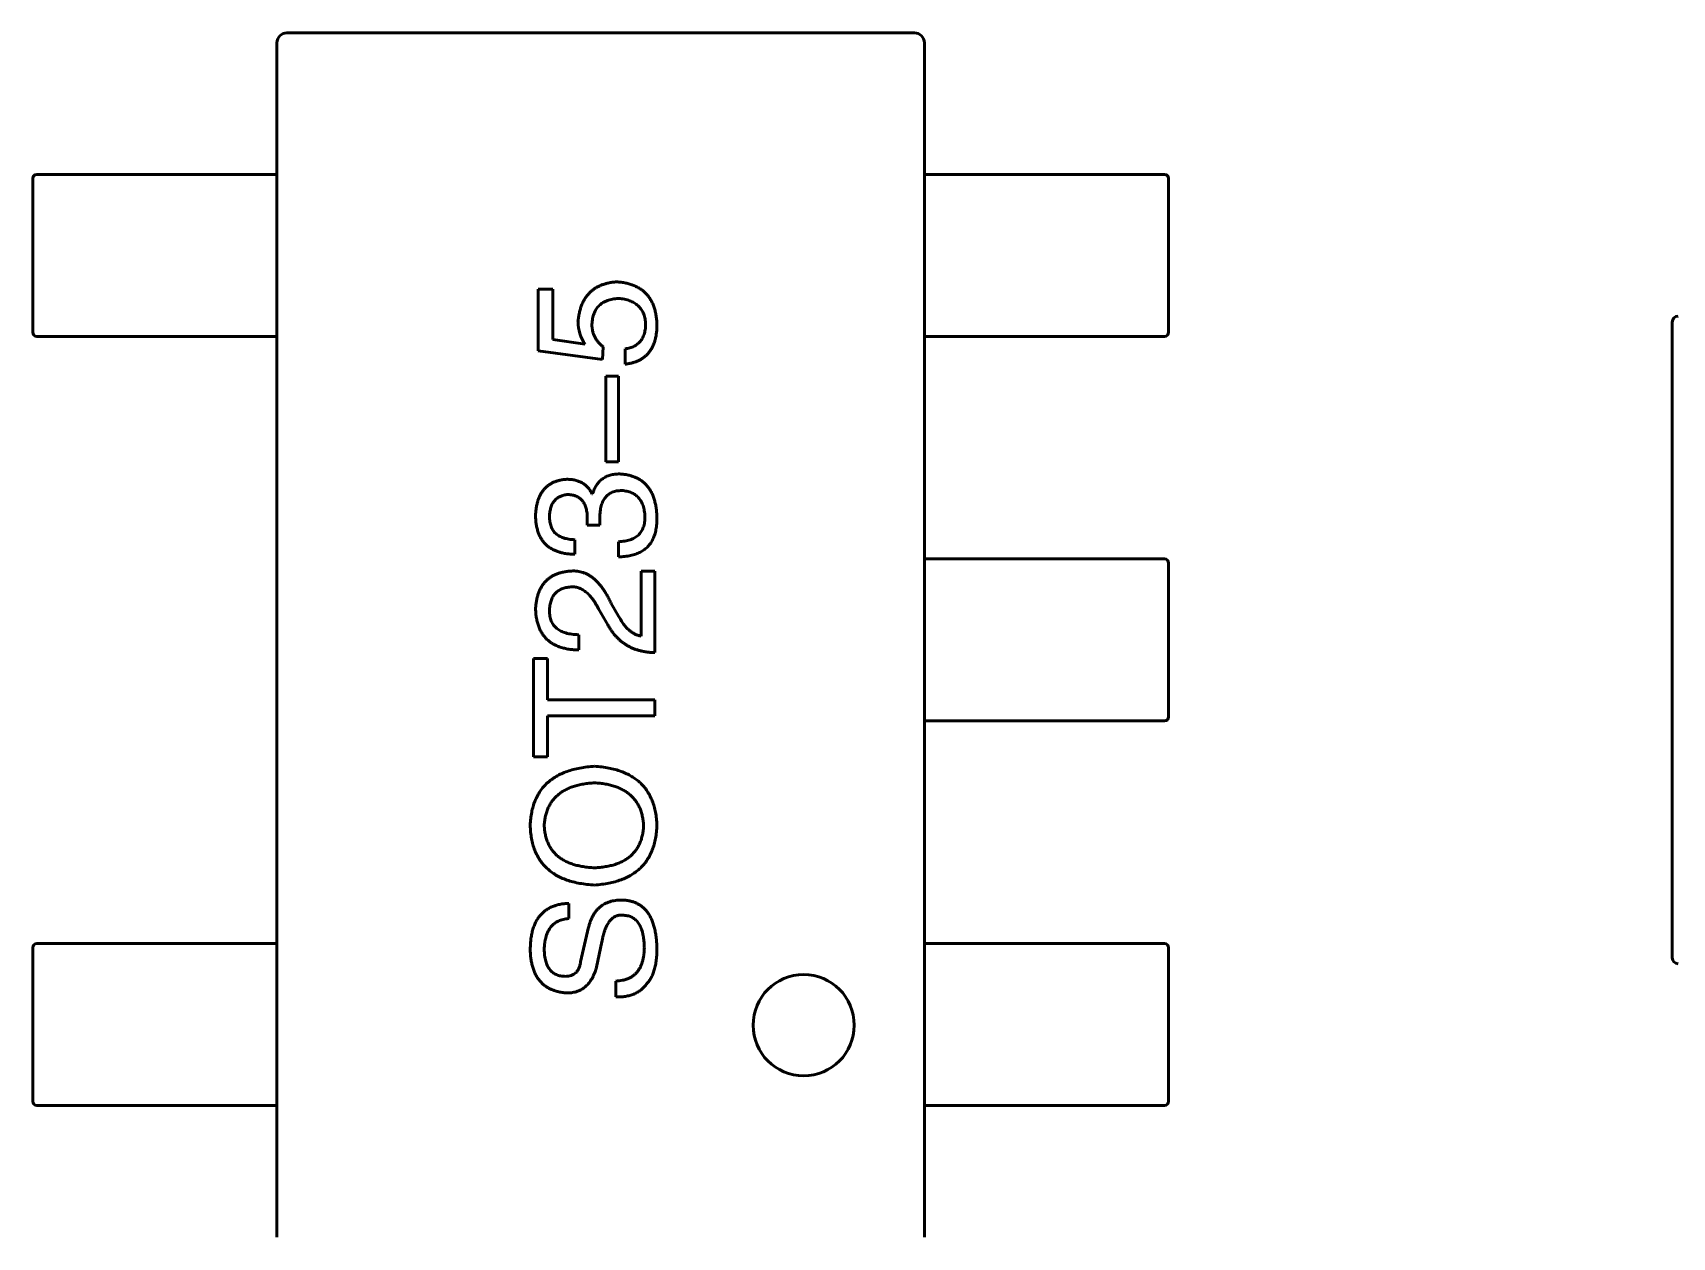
# Model space of a CAD drawing. Header units: millimetres. Extents: x 37 to 347, y 164 to 266.
# Drawn here: x 317.48 to 321.531, y 196.413 to 199.388 of the extents above; entities that cross this region are included whole.
import ezdxf

# ---------------------------------------------------------------- set-up
doc = ezdxf.new("R2010")
doc.units = ezdxf.units.MM
doc.header["$LTSCALE"] = 0.75
doc.layers.add('Visible', color=7, linetype='Continuous', lineweight=50)

msp = doc.modelspace()

# ---------------------------------------------------------------- linework, layer by layer
at = {"layer": 'Visible'}
for p, q in [((318.1077, 199.3881), (318.1082, 199.3882)), ((319.6582, 199.3882), (318.1082, 199.3882)), ((319.6582, 199.3882), (319.6586, 199.3881)), ((318.0832, 199.3632), (318.0832, 199.3636)), ((318.0832, 199.3632), (318.0832, 196.4132)), ((319.6832, 199.3636), (319.6832, 199.3632)), ((319.6832, 196.4132), (319.6832, 199.3632)), ((317.4798, 198.6482), (317.4798, 199.0282)), ((317.4898, 199.0382), (317.6392, 199.0382)), ((317.6392, 199.0382), (317.6969, 199.0382)), ((317.6969, 199.0382), (317.861, 199.0382)), ((318.0442, 199.0382), (317.861, 199.0382)), ((318.0832, 199.0382), (318.0442, 199.0382)), ((318.0832, 199.0282), (318.0832, 198.6482)), ((319.7221, 199.0382), (319.6832, 199.0382)), ((319.6832, 198.6482), (319.6832, 199.0282)), ((319.9054, 199.0382), (319.7221, 199.0382)), ((319.9054, 199.0382), (320.0694, 199.0382)), ((320.0694, 199.0382), (320.1271, 199.0382)), ((320.1271, 199.0382), (320.2766, 199.0382)), ((320.2866, 199.0282), (320.2866, 198.6482)), ((318.7648, 198.7549), (318.7288, 198.7549)), ((318.7288, 198.7549), (318.7288, 198.6024)), ((318.7648, 198.6303), (318.7648, 198.7549)), ((321.5312, 198.2882), (321.5312, 198.6732)), ((317.6392, 198.6382), (317.4898, 198.6382)), ((317.6969, 198.6382), (317.6392, 198.6382)), ((317.861, 198.6382), (317.6969, 198.6382)), ((317.861, 198.6382), (318.0442, 198.6382)), ((318.0442, 198.6382), (318.0832, 198.6382)), ((318.7648, 198.6303), (318.8452, 198.6188)), ((318.8894, 198.6123), (318.8878, 198.5811)), ((318.9435, 198.6073), (318.9435, 198.5696)), ((319.6832, 198.6382), (319.7221, 198.6382)), ((319.7221, 198.6382), (319.9054, 198.6382)), ((320.0694, 198.6382), (319.9054, 198.6382)), ((320.1271, 198.6382), (320.0694, 198.6382)), ((320.2766, 198.6382), (320.1271, 198.6382)), ((318.8878, 198.5811), (318.7288, 198.6024)), ((318.896, 198.5396), (318.896, 198.3281)), ((318.9271, 198.5396), (318.896, 198.5396)), ((318.9271, 198.3281), (318.9271, 198.5396)), ((318.896, 198.3281), (318.9271, 198.3281)), ((321.5312, 197.4882), (321.5312, 198.2882)), ((318.8632, 198.249), (318.8615, 198.249)), ((318.8501, 198.1917), (318.8501, 198.172)), ((318.8501, 198.172), (318.8812, 198.172)), ((318.8812, 198.172), (318.8812, 198.19)), ((318.8189, 198.0999), (318.8189, 198.1359)), ((318.9271, 198.131), (318.9271, 198.0933)), ((319.7221, 198.0882), (319.6832, 198.0882)), ((319.6832, 197.6982), (319.6832, 198.0782)), ((319.9054, 198.0882), (319.7221, 198.0882)), ((319.9054, 198.0882), (320.0694, 198.0882)), ((320.0694, 198.0882), (320.1271, 198.0882)), ((320.1271, 198.0882), (320.2766, 198.0882)), ((320.2866, 198.0782), (320.2866, 197.6982)), ((318.9829, 198.0585), (318.9829, 197.8979)), ((319.0173, 198.0585), (318.9829, 198.0585)), ((319.0173, 197.8569), (319.0173, 198.0585)), ((318.9009, 197.9257), (318.8779, 197.9651)), ((318.9091, 197.9782), (318.9271, 197.947)), ((318.8288, 197.8634), (318.8288, 197.9011)), ((318.7173, 197.842), (318.7173, 197.5994)), ((318.7517, 197.842), (318.7173, 197.842)), ((318.7517, 197.7404), (318.7517, 197.842)), ((319.0173, 197.7404), (318.7517, 197.7404)), ((319.0173, 197.701), (319.0173, 197.7404)), ((318.7517, 197.701), (319.0173, 197.701)), ((318.7517, 197.5994), (318.7517, 197.701)), ((319.6832, 197.6882), (319.7221, 197.6882)), ((319.7221, 197.6882), (319.9054, 197.6882)), ((320.0694, 197.6882), (319.9054, 197.6882)), ((320.1271, 197.6882), (320.0694, 197.6882)), ((320.2766, 197.6882), (320.1271, 197.6882)), ((318.7173, 197.5994), (318.7517, 197.5994)), ((321.5312, 197.1032), (321.5312, 197.4882)), ((318.8042, 197.1997), (318.8042, 197.2375)), ((318.8337, 197.0932), (318.8533, 197.1784)), ((317.4798, 196.7482), (317.4798, 197.1282)), ((317.4898, 197.1382), (317.6392, 197.1382)), ((317.6392, 197.1382), (317.6969, 197.1382)), ((317.6969, 197.1382), (317.861, 197.1382)), ((318.0442, 197.1382), (317.861, 197.1382)), ((318.0832, 197.1382), (318.0442, 197.1382)), ((318.0832, 197.1282), (318.0832, 196.7482)), ((318.8861, 197.1424), (318.873, 197.0801)), ((319.7221, 197.1382), (319.6832, 197.1382)), ((319.6832, 196.7482), (319.6832, 197.1282)), ((319.9054, 197.1382), (319.7221, 197.1382)), ((319.9054, 197.1382), (320.0694, 197.1382)), ((320.0694, 197.1382), (320.1271, 197.1382)), ((320.1271, 197.1382), (320.2766, 197.1382)), ((320.2866, 197.1282), (320.2866, 196.7482)), ((318.9206, 197.0456), (318.9206, 197.0063)), ((317.6392, 196.7382), (317.4898, 196.7382)), ((317.6969, 196.7382), (317.6392, 196.7382)), ((317.861, 196.7382), (317.6969, 196.7382)), ((317.861, 196.7382), (318.0442, 196.7382)), ((318.0442, 196.7382), (318.0832, 196.7382)), ((319.6832, 196.7382), (319.7221, 196.7382)), ((319.7221, 196.7382), (319.9054, 196.7382)), ((320.0694, 196.7382), (319.9054, 196.7382)), ((320.1271, 196.7382), (320.0694, 196.7382)), ((320.2766, 196.7382), (320.1271, 196.7382)), ((318.0832, 196.4127), (318.0832, 196.4132)), ((319.6832, 196.4132), (319.6832, 196.4127))]:
    msp.add_line(p, q, dxfattribs=at)
at = {"layer": 'Visible', "extrusion": (0, 0, -1)}
msp.add_circle((-319.3848, 196.9365), 0.125, dxfattribs=at)
at = {"layer": 'Visible'}
for centre, radius, start, end in [((318.1082, 199.3632), 0.025, 91.0432, 178.9568), ((319.6582, 199.3632), 0.025, 1.0432, 88.9568), ((321.5462, 198.6732), 0.015, 90, 180), ((318.9193, 198.6735), 0.0921, 179.3707, 216.4467), ((321.5462, 197.1032), 0.015, 180, 270)]:
    msp.add_arc(centre, radius, start, end, dxfattribs=at)
at = {"layer": 'Visible', "extrusion": (0, 0, -1)}
for centre, start, end in [((-317.4898, 199.0282), 360, 90), ((-320.2766, 199.0282), 90, 180), ((-317.4898, 198.6482), 270, 360), ((-320.2766, 198.6482), 180, 270), ((-320.2766, 198.0782), 90, 180), ((-320.2766, 197.6982), 180, 270), ((-317.4898, 197.1282), 360, 90), ((-320.2766, 197.1282), 90, 180), ((-317.4898, 196.7482), 270, 360), ((-320.2766, 196.7482), 180, 270)]:
    msp.add_arc(centre, 0.01, start, end, dxfattribs=at)
at = {"layer": 'Visible'}
for points, knots in [([(318.8271, 198.6746), (318.8275, 198.6783), (318.8283, 198.6855), (318.8303, 198.696), (318.8328, 198.7059), (318.8359, 198.7151), (318.8398, 198.7236), (318.8441, 198.7315), (318.8492, 198.7386), (318.8549, 198.7451), (318.8612, 198.751), (318.868, 198.7562), (318.8756, 198.7606), (318.8837, 198.7645), (318.8925, 198.7676), (318.9018, 198.7701), (318.9118, 198.7719), (318.9187, 198.7726), (318.9222, 198.7729)], [0, 0, 0, 0, 0.074169, 0.144191, 0.211174, 0.274715, 0.33616, 0.395289, 0.452703, 0.509444, 0.565799, 0.622393, 0.679639, 0.738541, 0.799819, 0.863216, 0.929944, 1, 1, 1, 1]), ([(318.9222, 198.7729), (318.9262, 198.7726), (318.9339, 198.7719), (318.9451, 198.77), (318.9555, 198.7673), (318.9652, 198.7639), (318.9742, 198.7598), (318.9824, 198.7548), (318.9899, 198.7492), (318.9966, 198.7427), (319.0024, 198.7355), (319.0076, 198.7276), (319.012, 198.7189), (319.0155, 198.7095), (319.0184, 198.6994), (319.0204, 198.6885), (319.0218, 198.6768), (319.0221, 198.6688), (319.0222, 198.6647)], [0, 0, 0, 0, 0.072059, 0.140306, 0.204979, 0.266634, 0.325874, 0.383142, 0.43925, 0.494606, 0.550243, 0.607052, 0.665283, 0.725601, 0.788702, 0.855342, 0.925663, 1, 1, 1, 1]), ([(318.9271, 198.7319), (318.9246, 198.7318), (318.9197, 198.7314), (318.9126, 198.7303), (318.9059, 198.7289), (318.8997, 198.7268), (318.894, 198.7244), (318.8887, 198.7216), (318.8839, 198.7182), (318.8795, 198.7144), (318.8756, 198.7101), (318.8722, 198.7054), (318.8692, 198.7003), (318.8668, 198.6947), (318.8647, 198.6886), (318.8632, 198.6821), (318.8621, 198.6752), (318.8617, 198.6704), (318.8615, 198.668)], [0, 0, 0, 0, 0.073549, 0.143536, 0.210228, 0.273048, 0.333445, 0.391906, 0.448817, 0.504546, 0.560621, 0.616911, 0.67411, 0.733659, 0.795545, 0.859934, 0.928168, 1, 1, 1, 1]), ([(318.9943, 198.6713), (318.9941, 198.6735), (318.9936, 198.6779), (318.9923, 198.6843), (318.9906, 198.6903), (318.9884, 198.696), (318.9858, 198.7012), (318.9827, 198.706), (318.9791, 198.7104), (318.9751, 198.7144), (318.9707, 198.718), (318.9658, 198.7212), (318.9604, 198.724), (318.9546, 198.7264), (318.9484, 198.7284), (318.9417, 198.73), (318.9346, 198.7313), (318.9297, 198.7317), (318.9271, 198.7319)], [0, 0, 0, 0, 0.067726, 0.132546, 0.194993, 0.254797, 0.312461, 0.369383, 0.42535, 0.481426, 0.538244, 0.596335, 0.656445, 0.71861, 0.783506, 0.852071, 0.923924, 1, 1, 1, 1]), ([(318.8615, 198.668), (318.8616, 198.6652), (318.8618, 198.6597), (318.8632, 198.6516), (318.8653, 198.644), (318.8684, 198.6368), (318.8723, 198.63), (318.8771, 198.6236), (318.8828, 198.6176), (318.8872, 198.614), (318.8894, 198.6123)], [0, 0, 0, 0, 0.129611, 0.255135, 0.377151, 0.497362, 0.617547, 0.740801, 0.867529, 1, 1, 1, 1]), ([(318.9435, 198.6073), (318.9456, 198.6077), (318.9496, 198.6083), (318.9553, 198.6096), (318.9607, 198.6115), (318.9657, 198.6137), (318.9703, 198.6163), (318.9745, 198.6193), (318.9783, 198.6228), (318.9817, 198.6265), (318.9847, 198.6308), (318.9873, 198.6354), (318.9895, 198.6404), (318.9913, 198.6458), (318.9927, 198.6516), (318.9936, 198.6578), (318.9943, 198.6644), (318.9943, 198.6689), (318.9943, 198.6713)], [0, 0, 0, 0, 0.06824, 0.133365, 0.195311, 0.254979, 0.31258, 0.369355, 0.42502, 0.480685, 0.537071, 0.594926, 0.654594, 0.71717, 0.782295, 0.851087, 0.923352, 1, 1, 1, 1]), ([(319.0222, 198.6647), (319.0221, 198.6612), (319.0219, 198.6543), (319.0208, 198.6444), (319.0191, 198.6351), (319.0168, 198.6263), (319.014, 198.6182), (319.0105, 198.6106), (319.0065, 198.6037), (319.0018, 198.5975), (318.9966, 198.5917), (318.9907, 198.5868), (318.9844, 198.5823), (318.9773, 198.5785), (318.9697, 198.5753), (318.9615, 198.5728), (318.9527, 198.5708), (318.9466, 198.57), (318.9435, 198.5696)], [0, 0, 0, 0, 0.07675, 0.149009, 0.217978, 0.283063, 0.345633, 0.405367, 0.463029, 0.519693, 0.575209, 0.63084, 0.687188, 0.744755, 0.80458, 0.866456, 0.931455, 1, 1, 1, 1]), ([(318.7222, 198.195), (318.7224, 198.1984), (318.7227, 198.2051), (318.724, 198.2148), (318.7257, 198.224), (318.7281, 198.2324), (318.7309, 198.2403), (318.7344, 198.2475), (318.7384, 198.2542), (318.743, 198.2602), (318.7481, 198.2655), (318.7538, 198.2702), (318.76, 198.2743), (318.7668, 198.2778), (318.7741, 198.2806), (318.782, 198.2828), (318.7904, 198.2844), (318.7963, 198.2849), (318.7992, 198.2851)], [0, 0, 0, 0, 0.077845, 0.151584, 0.221397, 0.287366, 0.350104, 0.410398, 0.467998, 0.524388, 0.579979, 0.635152, 0.690917, 0.747936, 0.806661, 0.867861, 0.932479, 1, 1, 1, 1]), ([(318.7992, 198.2851), (318.8029, 198.285), (318.81, 198.2848), (318.8202, 198.2831), (318.8295, 198.2803), (318.8378, 198.2764), (318.8452, 198.2712), (318.8518, 198.2649), (318.8573, 198.2575), (318.8601, 198.2519), (318.8615, 198.249)], [0, 0, 0, 0, 0.143686, 0.277942, 0.40333, 0.521785, 0.638573, 0.755208, 0.874773, 1, 1, 1, 1]), ([(318.8632, 198.249), (318.8638, 198.251), (318.8651, 198.2549), (318.8673, 198.2606), (318.87, 198.2657), (318.8728, 198.2706), (318.876, 198.275), (318.8795, 198.2791), (318.8832, 198.2828), (318.8873, 198.286), (318.8917, 198.2889), (318.8963, 198.2914), (318.9013, 198.2935), (318.9066, 198.2952), (318.9121, 198.2967), (318.918, 198.2975), (318.9241, 198.2982), (318.9282, 198.2982), (318.9304, 198.2982)], [0, 0, 0, 0, 0.069445, 0.136039, 0.200011, 0.261745, 0.322328, 0.381403, 0.438864, 0.496655, 0.554398, 0.612391, 0.672266, 0.733005, 0.79604, 0.861293, 0.928785, 1, 1, 1, 1]), ([(318.9304, 198.2982), (318.934, 198.298), (318.941, 198.2975), (318.9511, 198.2957), (318.9605, 198.2932), (318.9693, 198.2899), (318.9774, 198.2859), (318.9849, 198.2811), (318.9917, 198.2755), (318.9978, 198.2692), (319.0032, 198.2621), (319.0079, 198.2543), (319.012, 198.2457), (319.0154, 198.2363), (319.0181, 198.2262), (319.0203, 198.2154), (319.0216, 198.2038), (319.022, 198.1958), (319.0222, 198.1917)], [0, 0, 0, 0, 0.068236, 0.132937, 0.194125, 0.253174, 0.310181, 0.365986, 0.421096, 0.476216, 0.532352, 0.590232, 0.649824, 0.71274, 0.778406, 0.848058, 0.921922, 1, 1, 1, 1]), ([(318.8025, 198.2474), (318.8007, 198.2472), (318.7973, 198.2469), (318.7922, 198.2459), (318.7875, 198.2446), (318.7831, 198.2429), (318.779, 198.2408), (318.7753, 198.2383), (318.7718, 198.2355), (318.7688, 198.2323), (318.7661, 198.2287), (318.7638, 198.2247), (318.7617, 198.2204), (318.76, 198.2157), (318.7587, 198.2106), (318.7576, 198.2052), (318.7569, 198.1994), (318.7567, 198.1954), (318.7566, 198.1933)], [0, 0, 0, 0, 0.067655, 0.132224, 0.194132, 0.253145, 0.309858, 0.366002, 0.421361, 0.47702, 0.532632, 0.590536, 0.65067, 0.713258, 0.779588, 0.848803, 0.921949, 1, 1, 1, 1]), ([(318.8501, 198.1917), (318.85, 198.1939), (318.8498, 198.1981), (318.8491, 198.2043), (318.848, 198.21), (318.8466, 198.2154), (318.8448, 198.2203), (318.8427, 198.2249), (318.8403, 198.229), (318.8375, 198.2327), (318.8343, 198.236), (318.8307, 198.2389), (318.8269, 198.2414), (318.8227, 198.2434), (318.8181, 198.2451), (318.8133, 198.2463), (318.808, 198.2471), (318.8044, 198.2473), (318.8025, 198.2474)], [0, 0, 0, 0, 0.079415, 0.154091, 0.22508, 0.29186, 0.355026, 0.415127, 0.472418, 0.528511, 0.583551, 0.638361, 0.693547, 0.750023, 0.807857, 0.868401, 0.932259, 1, 1, 1, 1]), ([(318.9353, 198.2572), (318.9331, 198.2572), (318.9289, 198.2571), (318.9227, 198.2563), (318.917, 198.255), (318.9116, 198.2532), (318.9067, 198.2508), (318.9023, 198.2479), (318.8982, 198.2444), (318.8946, 198.2405), (318.8915, 198.236), (318.8887, 198.231), (318.8864, 198.2254), (318.8845, 198.2193), (318.883, 198.2127), (318.882, 198.2056), (318.8813, 198.198), (318.8812, 198.1927), (318.8812, 198.19)], [0, 0, 0, 0, 0.066518, 0.129194, 0.188613, 0.245254, 0.300032, 0.353805, 0.407079, 0.461108, 0.516272, 0.574141, 0.634837, 0.699275, 0.767504, 0.840272, 0.917505, 1, 1, 1, 1]), ([(318.9927, 198.1933), (318.9925, 198.1958), (318.9922, 198.2005), (318.9911, 198.2075), (318.9898, 198.2139), (318.988, 198.22), (318.9858, 198.2256), (318.9832, 198.2307), (318.9802, 198.2354), (318.9768, 198.2397), (318.973, 198.2434), (318.9688, 198.2469), (318.9642, 198.2497), (318.9592, 198.2521), (318.9538, 198.2542), (318.948, 198.2556), (318.9418, 198.2568), (318.9375, 198.2571), (318.9353, 198.2572)], [0, 0, 0, 0, 0.076694, 0.149502, 0.218019, 0.283183, 0.345589, 0.405199, 0.462852, 0.519478, 0.575313, 0.630559, 0.687006, 0.744638, 0.804006, 0.866059, 0.931486, 1, 1, 1, 1]), ([(318.8189, 198.0999), (318.8151, 198.1), (318.8076, 198.1002), (318.7968, 198.1015), (318.7867, 198.1035), (318.7773, 198.1062), (318.7687, 198.1097), (318.7607, 198.1138), (318.7535, 198.1187), (318.7471, 198.1244), (318.7414, 198.1307), (318.7364, 198.1378), (318.7321, 198.1455), (318.7287, 198.1541), (318.7259, 198.1633), (318.7239, 198.1732), (318.7225, 198.1838), (318.7223, 198.1912), (318.7222, 198.195)], [0, 0, 0, 0, 0.074804, 0.144899, 0.211458, 0.274554, 0.334363, 0.392059, 0.448123, 0.503024, 0.558154, 0.613471, 0.670844, 0.729926, 0.792003, 0.857405, 0.926768, 1, 1, 1, 1]), ([(318.7566, 198.1933), (318.7567, 198.1911), (318.7568, 198.1867), (318.7575, 198.1803), (318.7587, 198.1744), (318.7604, 198.1689), (318.7626, 198.1638), (318.7653, 198.1591), (318.7684, 198.1548), (318.7721, 198.151), (318.7763, 198.1476), (318.781, 198.1447), (318.7861, 198.1421), (318.7917, 198.14), (318.7978, 198.1383), (318.8045, 198.1371), (318.8115, 198.1362), (318.8164, 198.136), (318.8189, 198.1359)], [0, 0, 0, 0, 0.069877, 0.136363, 0.198671, 0.257968, 0.315462, 0.370709, 0.425568, 0.479847, 0.535753, 0.592303, 0.651386, 0.713311, 0.778642, 0.84836, 0.921866, 1, 1, 1, 1]), ([(318.9271, 198.131), (318.9298, 198.1311), (318.9349, 198.1313), (318.9424, 198.1323), (318.9493, 198.1336), (318.9557, 198.1354), (318.9617, 198.1377), (318.9671, 198.1404), (318.9719, 198.1437), (318.9764, 198.1473), (318.9802, 198.1515), (318.9836, 198.1561), (318.9864, 198.1612), (318.9887, 198.1667), (318.9905, 198.1727), (318.9918, 198.1792), (318.9926, 198.1861), (318.9927, 198.1909), (318.9927, 198.1933)], [0, 0, 0, 0, 0.07723, 0.149593, 0.217944, 0.282232, 0.34411, 0.402297, 0.458791, 0.513966, 0.568538, 0.623291, 0.679957, 0.737243, 0.798142, 0.86118, 0.928728, 1, 1, 1, 1]), ([(319.0222, 198.1917), (319.0222, 198.1889), (319.0221, 198.1835), (319.0217, 198.1755), (319.0209, 198.1681), (319.0198, 198.1611), (319.0185, 198.1545), (319.0168, 198.1484), (319.0148, 198.1428), (319.0132, 198.1393), (319.0124, 198.1376)], [0, 0, 0, 0, 0.15115, 0.29371, 0.429149, 0.55661, 0.677302, 0.791017, 0.898045, 1, 1, 1, 1]), ([(319.0124, 198.1376), (319.0115, 198.1358), (319.0099, 198.1324), (319.0068, 198.1275), (319.0035, 198.123), (318.9997, 198.1188), (318.9956, 198.1149), (318.9912, 198.1113), (318.9864, 198.108), (318.9812, 198.1051), (318.9757, 198.1025), (318.9698, 198.1002), (318.9636, 198.0983), (318.957, 198.0966), (318.95, 198.0953), (318.9427, 198.0943), (318.935, 198.0936), (318.9298, 198.0934), (318.9271, 198.0933)], [0, 0, 0, 0, 0.056906, 0.113264, 0.168825, 0.223843, 0.279195, 0.335267, 0.392098, 0.450414, 0.51054, 0.572219, 0.636652, 0.703156, 0.773102, 0.845505, 0.921063, 1, 1, 1, 1]), ([(318.7222, 197.9651), (318.7225, 197.9687), (318.723, 197.9756), (318.7245, 197.9858), (318.7267, 197.9952), (318.7294, 198.004), (318.7328, 198.0122), (318.7368, 198.0197), (318.7414, 198.0266), (318.7467, 198.0328), (318.7525, 198.0384), (318.759, 198.0433), (318.7661, 198.0474), (318.7739, 198.051), (318.7822, 198.0539), (318.7912, 198.0561), (318.8007, 198.0577), (318.8073, 198.0582), (318.8107, 198.0585)], [0, 0, 0, 0, 0.074847, 0.14558, 0.212628, 0.276599, 0.337792, 0.396608, 0.453638, 0.509854, 0.565589, 0.621545, 0.678777, 0.737222, 0.798388, 0.862259, 0.929312, 1, 1, 1, 1]), ([(318.8107, 198.0585), (318.8132, 198.0586), (318.8182, 198.0587), (318.8255, 198.0581), (318.8327, 198.0568), (318.8397, 198.0549), (318.8465, 198.0522), (318.8531, 198.0488), (318.8595, 198.0448), (318.8658, 198.0401), (318.8718, 198.0347), (318.8777, 198.0287), (318.8834, 198.0219), (318.889, 198.0145), (318.8943, 198.0064), (318.8995, 197.9976), (318.9045, 197.9882), (318.9075, 197.9816), (318.9091, 197.9782)], [0, 0, 0, 0, 0.055083, 0.109453, 0.162685, 0.21614, 0.26961, 0.324284, 0.380202, 0.437433, 0.497084, 0.559152, 0.624288, 0.692446, 0.763862, 0.838743, 0.917269, 1, 1, 1, 1]), ([(318.8091, 198.0192), (318.807, 198.019), (318.803, 198.0187), (318.7972, 198.0177), (318.7918, 198.0162), (318.7868, 198.0144), (318.7821, 198.0121), (318.7778, 198.0095), (318.774, 198.0063), (318.7704, 198.0029), (318.7674, 197.9989), (318.7646, 197.9946), (318.7624, 197.9898), (318.7604, 197.9847), (318.7589, 197.9791), (318.7577, 197.9732), (318.757, 197.9668), (318.7567, 197.9624), (318.7566, 197.9602)], [0, 0, 0, 0, 0.069456, 0.136175, 0.198596, 0.258993, 0.316838, 0.37342, 0.428889, 0.48454, 0.540119, 0.597644, 0.65702, 0.718534, 0.783117, 0.851564, 0.923888, 1, 1, 1, 1]), ([(318.8779, 197.9651), (318.8767, 197.9674), (318.8743, 197.9719), (318.8705, 197.9784), (318.8666, 197.9844), (318.8627, 197.9899), (318.8586, 197.9949), (318.8545, 197.9996), (318.8504, 198.0037), (318.846, 198.0073), (318.8417, 198.0105), (318.8373, 198.0131), (318.8328, 198.0153), (318.8282, 198.0172), (318.8235, 198.0183), (318.8187, 198.0191), (318.8139, 198.0195), (318.8107, 198.0193), (318.8091, 198.0192)], [0, 0, 0, 0, 0.084365, 0.165386, 0.24176, 0.314729, 0.38433, 0.449952, 0.513164, 0.5734, 0.630824, 0.68644, 0.740136, 0.792605, 0.844515, 0.896112, 0.947763, 1, 1, 1, 1]), ([(318.8288, 197.8634), (318.8246, 197.8636), (318.8165, 197.8639), (318.8047, 197.8652), (318.7937, 197.8673), (318.7835, 197.8702), (318.774, 197.8739), (318.7654, 197.8783), (318.7575, 197.8835), (318.7504, 197.8895), (318.744, 197.8963), (318.7385, 197.9039), (318.7338, 197.9122), (318.7299, 197.9213), (318.7267, 197.9312), (318.7244, 197.9418), (318.7228, 197.9532), (318.7224, 197.961), (318.7222, 197.9651)], [0, 0, 0, 0, 0.074935, 0.145873, 0.212498, 0.27598, 0.33603, 0.394042, 0.450372, 0.505546, 0.560812, 0.616481, 0.673265, 0.732328, 0.7938, 0.858943, 0.92718, 1, 1, 1, 1]), ([(318.7566, 197.9602), (318.7567, 197.9578), (318.7568, 197.9533), (318.7577, 197.9468), (318.7591, 197.9407), (318.761, 197.935), (318.7636, 197.9297), (318.7667, 197.9249), (318.7703, 197.9205), (318.7746, 197.9166), (318.7794, 197.9131), (318.7848, 197.91), (318.7908, 197.9075), (318.7973, 197.9053), (318.8044, 197.9036), (318.812, 197.9023), (318.8202, 197.9015), (318.8258, 197.9013), (318.8288, 197.9011)], [0, 0, 0, 0, 0.065945, 0.127767, 0.186553, 0.242898, 0.297728, 0.351599, 0.404854, 0.459191, 0.515338, 0.573322, 0.634405, 0.698538, 0.767039, 0.84022, 0.917406, 1, 1, 1, 1]), ([(319.0173, 197.8569), (319.014, 197.857), (319.0075, 197.8572), (318.998, 197.8583), (318.9888, 197.8597), (318.9799, 197.8617), (318.9714, 197.8642), (318.9633, 197.8672), (318.9554, 197.8707), (318.948, 197.8748), (318.9408, 197.8794), (318.9341, 197.8845), (318.9276, 197.8901), (318.9216, 197.8962), (318.9158, 197.9028), (318.9105, 197.91), (318.9054, 197.9176), (318.9024, 197.923), (318.9009, 197.9257)], [0, 0, 0, 0, 0.069512, 0.136307, 0.201431, 0.265186, 0.327322, 0.388242, 0.448098, 0.507757, 0.566952, 0.626243, 0.686026, 0.745963, 0.807549, 0.869906, 0.934172, 1, 1, 1, 1]), ([(318.9271, 197.947), (318.9292, 197.9435), (318.9331, 197.9368), (318.9395, 197.9275), (318.9462, 197.9194), (318.9531, 197.9126), (318.9601, 197.907), (318.9675, 197.9027), (318.975, 197.8994), (318.9803, 197.8984), (318.9829, 197.8979)], [0, 0, 0, 0, 0.158292, 0.304606, 0.440272, 0.565336, 0.681745, 0.791834, 0.896966, 1, 1, 1, 1]), ([(318.7091, 197.4303), (318.7094, 197.4359), (318.71, 197.4466), (318.7124, 197.4622), (318.7159, 197.4768), (318.7206, 197.4905), (318.7265, 197.5031), (318.7335, 197.5148), (318.7417, 197.5254), (318.7512, 197.5351), (318.7618, 197.5437), (318.7735, 197.5514), (318.7865, 197.5581), (318.8006, 197.5637), (318.8158, 197.5684), (318.8322, 197.5721), (318.8497, 197.5748), (318.8619, 197.5758), (318.8681, 197.5763)], [0, 0, 0, 0, 0.068404, 0.133351, 0.195034, 0.254442, 0.311776, 0.367479, 0.422913, 0.47825, 0.534578, 0.592177, 0.652079, 0.714535, 0.780143, 0.849324, 0.922433, 1, 1, 1, 1]), ([(318.8681, 197.5763), (318.8741, 197.5758), (318.8859, 197.5748), (318.9029, 197.572), (318.9188, 197.5684), (318.9335, 197.5637), (318.9472, 197.5581), (318.9597, 197.5514), (318.9711, 197.5437), (318.9814, 197.5351), (318.9905, 197.5254), (318.9984, 197.5147), (319.0053, 197.5031), (319.011, 197.4904), (319.0155, 197.4768), (319.019, 197.4622), (319.0213, 197.4466), (319.0219, 197.4359), (319.0222, 197.4303)], [0, 0, 0, 0, 0.07634, 0.148419, 0.216781, 0.281552, 0.343412, 0.402749, 0.460048, 0.516152, 0.571543, 0.627297, 0.683549, 0.741533, 0.801782, 0.864449, 0.930457, 1, 1, 1, 1]), ([(318.8681, 197.5353), (318.8633, 197.5349), (318.854, 197.5343), (318.8406, 197.5323), (318.828, 197.5297), (318.8162, 197.5265), (318.8053, 197.5224), (318.7953, 197.5176), (318.7861, 197.5122), (318.7779, 197.5059), (318.7705, 197.499), (318.7639, 197.4913), (318.7583, 197.4829), (318.7536, 197.4738), (318.7497, 197.4639), (318.7467, 197.4534), (318.7446, 197.4421), (318.7439, 197.4343), (318.7435, 197.4303)], [0, 0, 0, 0, 0.079097, 0.153697, 0.224326, 0.291279, 0.35513, 0.415943, 0.474382, 0.530908, 0.586446, 0.641669, 0.696799, 0.752984, 0.811174, 0.871243, 0.933815, 1, 1, 1, 1]), ([(318.9894, 197.4303), (318.9891, 197.4343), (318.9884, 197.4421), (318.9862, 197.4534), (318.9834, 197.4639), (318.9796, 197.4738), (318.9749, 197.4829), (318.9694, 197.4913), (318.9631, 197.499), (318.9559, 197.5059), (318.9478, 197.5122), (318.9389, 197.5176), (318.9292, 197.5224), (318.9186, 197.5265), (318.9072, 197.5297), (318.8949, 197.5323), (318.8818, 197.5343), (318.8727, 197.5349), (318.8681, 197.5353)], [0, 0, 0, 0, 0.067164, 0.130694, 0.191591, 0.250427, 0.307316, 0.362916, 0.418332, 0.473984, 0.530299, 0.588474, 0.649, 0.711927, 0.778273, 0.847993, 0.922058, 1, 1, 1, 1]), ([(318.8681, 197.2828), (318.8618, 197.2832), (318.8496, 197.284), (318.8318, 197.2867), (318.8153, 197.2902), (318.7999, 197.2948), (318.7857, 197.3004), (318.7727, 197.3071), (318.761, 197.3148), (318.7504, 197.3236), (318.7409, 197.3333), (318.7328, 197.3442), (318.7257, 197.3561), (318.72, 197.369), (318.7154, 197.3829), (318.712, 197.3978), (318.7098, 197.4137), (318.7093, 197.4247), (318.7091, 197.4303)], [0, 0, 0, 0, 0.077465, 0.1505, 0.219604, 0.284955, 0.34692, 0.406441, 0.463803, 0.519531, 0.574667, 0.629985, 0.685979, 0.743432, 0.802789, 0.865187, 0.930848, 1, 1, 1, 1]), ([(318.7435, 197.4303), (318.7438, 197.4263), (318.7444, 197.4184), (318.7464, 197.407), (318.7492, 197.3963), (318.753, 197.3863), (318.7576, 197.3771), (318.7632, 197.3686), (318.7697, 197.3609), (318.777, 197.3539), (318.7853, 197.3477), (318.7945, 197.3423), (318.8047, 197.3376), (318.8156, 197.3336), (318.8275, 197.3304), (318.8402, 197.328), (318.8538, 197.3262), (318.8633, 197.3257), (318.8681, 197.3254)], [0, 0, 0, 0, 0.06667, 0.129658, 0.190139, 0.248038, 0.303867, 0.359209, 0.413876, 0.468829, 0.52527, 0.583633, 0.644086, 0.707738, 0.774507, 0.845482, 0.920473, 1, 1, 1, 1]), ([(319.0222, 197.4303), (319.0219, 197.4248), (319.0213, 197.4139), (319.019, 197.3981), (319.0155, 197.3834), (319.011, 197.3696), (319.0053, 197.3568), (318.9985, 197.345), (318.9905, 197.3342), (318.9814, 197.3244), (318.9711, 197.3157), (318.9597, 197.3079), (318.9472, 197.3011), (318.9335, 197.2955), (318.9188, 197.2907), (318.9029, 197.287), (318.8859, 197.2842), (318.8741, 197.2833), (318.8681, 197.2828)], [0, 0, 0, 0, 0.069921, 0.13632, 0.199383, 0.259783, 0.318143, 0.374744, 0.430395, 0.485853, 0.541978, 0.599106, 0.658238, 0.719856, 0.78435, 0.852395, 0.924079, 1, 1, 1, 1]), ([(318.8681, 197.3254), (318.8728, 197.3257), (318.882, 197.3262), (318.8952, 197.328), (318.9077, 197.3304), (318.9192, 197.3336), (318.9299, 197.3376), (318.9397, 197.3422), (318.9486, 197.3478), (318.9567, 197.354), (318.9639, 197.3609), (318.9702, 197.3686), (318.9756, 197.3771), (318.9802, 197.3863), (318.9839, 197.3963), (318.9866, 197.407), (318.9886, 197.4184), (318.9891, 197.4263), (318.9894, 197.4303)], [0, 0, 0, 0, 0.078378, 0.152832, 0.222566, 0.289047, 0.352083, 0.412232, 0.470037, 0.52626, 0.581558, 0.636408, 0.692036, 0.748558, 0.807098, 0.868409, 0.93235, 1, 1, 1, 1]), ([(318.7091, 197.1211), (318.7092, 197.1256), (318.7093, 197.1345), (318.7104, 197.1474), (318.7122, 197.1594), (318.7148, 197.1706), (318.7182, 197.1809), (318.7222, 197.1904), (318.7271, 197.199), (318.7326, 197.2068), (318.739, 197.2137), (318.7461, 197.2197), (318.754, 197.2249), (318.7626, 197.2292), (318.772, 197.2326), (318.782, 197.2351), (318.7928, 197.2368), (318.8003, 197.2372), (318.8042, 197.2375)], [0, 0, 0, 0, 0.080392, 0.155695, 0.22696, 0.293805, 0.357341, 0.417387, 0.475033, 0.53059, 0.584938, 0.639438, 0.694076, 0.750053, 0.807988, 0.868532, 0.932254, 1, 1, 1, 1]), ([(318.8533, 197.1784), (318.8541, 197.1812), (318.8555, 197.1865), (318.8581, 197.1941), (318.8611, 197.2012), (318.8645, 197.2078), (318.8683, 197.2139), (318.8724, 197.2195), (318.877, 197.2244), (318.8819, 197.2289), (318.8873, 197.2329), (318.893, 197.2363), (318.8991, 197.2392), (318.9056, 197.2416), (318.9125, 197.2434), (318.9198, 197.2447), (318.9274, 197.2455), (318.9326, 197.2456), (318.9353, 197.2456)], [0, 0, 0, 0, 0.072751, 0.141929, 0.208516, 0.272182, 0.333757, 0.393208, 0.451364, 0.508429, 0.565683, 0.622944, 0.680993, 0.740593, 0.801273, 0.865119, 0.930889, 1, 1, 1, 1]), ([(318.9353, 197.2456), (318.9387, 197.2455), (318.9453, 197.2452), (318.9549, 197.2437), (318.9638, 197.2412), (318.9721, 197.2378), (318.9798, 197.2336), (318.9869, 197.2284), (318.9933, 197.2224), (318.999, 197.2153), (319.0042, 197.2075), (319.0086, 197.1987), (319.0125, 197.189), (319.0157, 197.1784), (319.0183, 197.167), (319.0203, 197.1547), (319.0216, 197.1414), (319.022, 197.1323), (319.0222, 197.1276)], [0, 0, 0, 0, 0.061517, 0.119952, 0.175693, 0.229615, 0.282096, 0.334955, 0.388, 0.44231, 0.499094, 0.558437, 0.621096, 0.687954, 0.758841, 0.834074, 0.91461, 1, 1, 1, 1]), ([(318.8042, 197.1997), (318.8018, 197.1996), (318.7973, 197.1992), (318.7907, 197.198), (318.7846, 197.1962), (318.7789, 197.1939), (318.7735, 197.1911), (318.7687, 197.1877), (318.7642, 197.1838), (318.7602, 197.1793), (318.7567, 197.1743), (318.7534, 197.1687), (318.7507, 197.1626), (318.7484, 197.156), (318.7466, 197.1488), (318.745, 197.1412), (318.744, 197.1329), (318.7437, 197.1273), (318.7435, 197.1243)], [0, 0, 0, 0, 0.06478, 0.125818, 0.184742, 0.241596, 0.29678, 0.35108, 0.405518, 0.460702, 0.517804, 0.576089, 0.63758, 0.702308, 0.770179, 0.84276, 0.919058, 1, 1, 1, 1]), ([(318.9402, 197.2079), (318.9386, 197.2081), (318.9353, 197.2085), (318.9304, 197.2085), (318.9258, 197.2077), (318.9214, 197.2064), (318.9173, 197.2044), (318.9133, 197.2019), (318.9096, 197.1986), (318.9061, 197.1948), (318.9028, 197.1904), (318.8998, 197.1853), (318.8969, 197.1797), (318.8943, 197.1734), (318.8919, 197.1665), (318.8897, 197.159), (318.8878, 197.1509), (318.8867, 197.1453), (318.8861, 197.1424)], [0, 0, 0, 0, 0.053261, 0.103726, 0.152241, 0.20033, 0.248334, 0.297765, 0.349381, 0.403176, 0.461175, 0.522521, 0.58908, 0.660373, 0.73694, 0.818802, 0.9068, 1, 1, 1, 1]), ([(318.9911, 197.1276), (318.991, 197.1308), (318.9908, 197.137), (318.99, 197.1459), (318.9888, 197.1542), (318.9874, 197.162), (318.9855, 197.1692), (318.9833, 197.1757), (318.9807, 197.1817), (318.9777, 197.187), (318.9743, 197.1918), (318.9705, 197.1959), (318.9664, 197.1995), (318.9619, 197.2024), (318.957, 197.2047), (318.9517, 197.2064), (318.9461, 197.2076), (318.9422, 197.2078), (318.9402, 197.2079)], [0, 0, 0, 0, 0.089755, 0.174059, 0.253071, 0.327468, 0.396613, 0.46183, 0.522444, 0.580263, 0.63432, 0.686889, 0.737513, 0.787901, 0.838496, 0.890164, 0.94383, 1, 1, 1, 1]), ([(318.8009, 197.0161), (318.7973, 197.0164), (318.7903, 197.0169), (318.7802, 197.0187), (318.7708, 197.0211), (318.762, 197.0243), (318.7539, 197.0284), (318.7464, 197.033), (318.7396, 197.0385), (318.7335, 197.0448), (318.7281, 197.0518), (318.7233, 197.0595), (318.7193, 197.0679), (318.7159, 197.0771), (318.7132, 197.0871), (318.711, 197.0977), (318.7096, 197.1091), (318.7093, 197.117), (318.7091, 197.1211)], [0, 0, 0, 0, 0.068836, 0.134105, 0.195732, 0.255164, 0.312673, 0.368551, 0.4239, 0.479226, 0.535243, 0.592641, 0.652406, 0.714422, 0.779917, 0.849421, 0.922396, 1, 1, 1, 1]), ([(318.7435, 197.1243), (318.7436, 197.1216), (318.7439, 197.1164), (318.7445, 197.1087), (318.7458, 197.1017), (318.7473, 197.095), (318.7492, 197.089), (318.7515, 197.0834), (318.7543, 197.0784), (318.7573, 197.0739), (318.7608, 197.07), (318.7647, 197.0665), (318.769, 197.0636), (318.7736, 197.0612), (318.7787, 197.0594), (318.7841, 197.058), (318.7899, 197.0572), (318.7939, 197.0572), (318.796, 197.0571)], [0, 0, 0, 0, 0.084203, 0.163004, 0.23749, 0.307054, 0.372941, 0.434825, 0.493521, 0.549046, 0.603712, 0.656607, 0.709869, 0.763474, 0.818856, 0.875778, 0.93657, 1, 1, 1, 1]), ([(318.9206, 197.0456), (318.9233, 197.0458), (318.9288, 197.046), (318.9366, 197.0472), (318.9439, 197.0489), (318.9507, 197.0513), (318.9571, 197.0542), (318.9628, 197.0579), (318.968, 197.0621), (318.9727, 197.0669), (318.9769, 197.0724), (318.9805, 197.0785), (318.9836, 197.0852), (318.9861, 197.0925), (318.9882, 197.1004), (318.9897, 197.1089), (318.9907, 197.1181), (318.9909, 197.1244), (318.9911, 197.1276)], [0, 0, 0, 0, 0.067961, 0.132534, 0.193672, 0.252403, 0.308678, 0.363904, 0.418121, 0.472753, 0.52822, 0.585973, 0.646018, 0.708979, 0.775045, 0.84596, 0.920665, 1, 1, 1, 1]), ([(319.0222, 197.1276), (319.0221, 197.1225), (319.022, 197.1126), (319.0208, 197.0983), (319.0187, 197.0853), (319.0159, 197.0733), (319.0122, 197.0626), (319.0077, 197.053), (319.0024, 197.0446), (318.9981, 197.0398), (318.996, 197.0375)], [0, 0, 0, 0, 0.160387, 0.308627, 0.445399, 0.572622, 0.690197, 0.799182, 0.90196, 1, 1, 1, 1]), ([(318.796, 197.0571), (318.7986, 197.0572), (318.8035, 197.0574), (318.8106, 197.0591), (318.8167, 197.062), (318.822, 197.066), (318.8264, 197.0712), (318.8298, 197.0775), (318.8323, 197.085), (318.8332, 197.0904), (318.8337, 197.0932)], [0, 0, 0, 0, 0.134138, 0.255838, 0.370401, 0.482261, 0.596442, 0.718083, 0.851977, 1, 1, 1, 1]), ([(318.873, 197.0801), (318.8723, 197.0775), (318.8708, 197.0724), (318.868, 197.0652), (318.8651, 197.0584), (318.8619, 197.0521), (318.8583, 197.0464), (318.8546, 197.0411), (318.8504, 197.0364), (318.8461, 197.0321), (318.8414, 197.0283), (318.8365, 197.025), (318.8312, 197.0223), (318.8257, 197.0201), (318.8199, 197.0183), (318.8138, 197.017), (318.8074, 197.0163), (318.8031, 197.0162), (318.8009, 197.0161)], [0, 0, 0, 0, 0.077579, 0.15134, 0.221454, 0.288879, 0.352917, 0.414855, 0.474849, 0.533069, 0.58957, 0.64601, 0.702284, 0.759237, 0.816825, 0.876066, 0.936762, 1, 1, 1, 1]), ([(318.996, 197.0375), (318.9939, 197.0348), (318.9896, 197.0297), (318.9822, 197.023), (318.9739, 197.0175), (318.9648, 197.013), (318.9549, 197.0096), (318.9441, 197.0074), (318.9326, 197.0062), (318.9247, 197.0063), (318.9206, 197.0063)], [0, 0, 0, 0, 0.118525, 0.23537, 0.351251, 0.469113, 0.591533, 0.719982, 0.855722, 1, 1, 1, 1])]:
    msp.add_open_spline(points, degree=3, knots=knots, dxfattribs=at)

doc.saveas('drawing.dxf')
